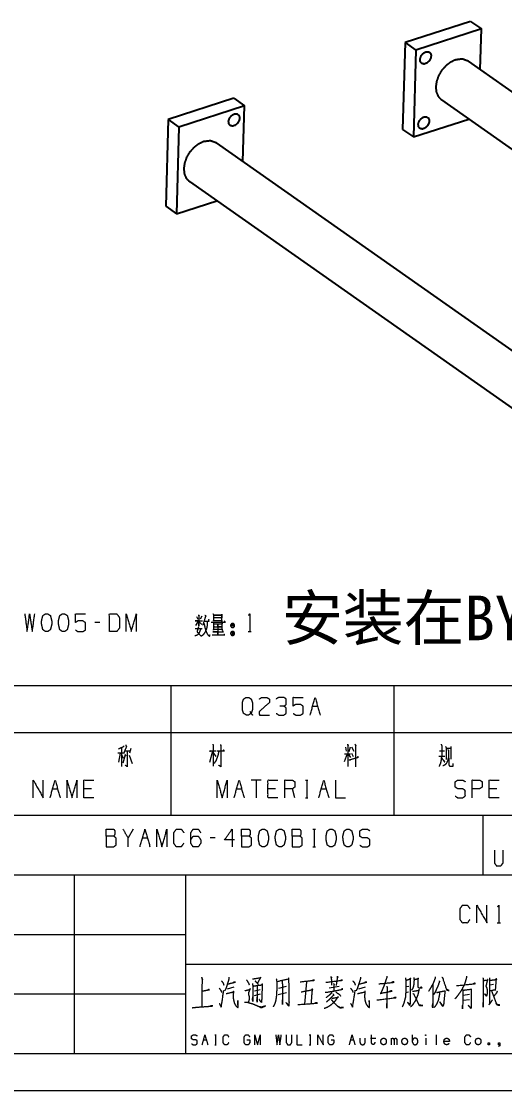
# Model space of a CAD drawing. Header units: millimetres. Extents: x 0 to 420, y 0 to 297.
# Drawn here: x 262.9 to 327.9, y 0 to 143.7 of the extents above; entities that cross this region are included whole.
import ezdxf

# ---------------------------------------------------------------- set-up
doc = ezdxf.new("R2010")
doc.units = ezdxf.units.MM
doc.layers.add('101', color=7, linetype='Continuous', true_color=0xffffff)

msp = doc.modelspace()

# ---------------------------------------------------------------- linework, layer by layer
at = {"layer": '101', "color": 92, "linetype": 'Continuous', "lineweight": 25}
for p, q in [((323.34, 143.7), (314.52, 140.85)), ((323.34, 143.7), (324.79, 142.69)), ((324.79, 142.69), (315.97, 139.83)), ((324.63, 137.24), (324.79, 142.69)), ((314.52, 140.85), (314.19, 129.19)), ((314.52, 140.85), (315.97, 139.83)), ((315.97, 139.83), (315.64, 128.17)), ((377.92, 99.87), (323.05, 138.35)), ((291.47, 133.38), (282.65, 130.52)), ((292.92, 132.36), (284.1, 129.5)), ((291.47, 133.38), (292.92, 132.36)), ((292.7, 124.87), (292.92, 132.36)), ((319.41, 133.16), (373.2, 95.44)), ((282.65, 130.52), (282.32, 118.86)), ((282.65, 130.52), (284.1, 129.5)), ((284.1, 129.5), (283.77, 117.84)), ((315.64, 128.17), (323.09, 130.58)), ((314.19, 129.19), (315.64, 128.17)), ((342.7, 89.8), (289.14, 127.36)), ((285.51, 122.18), (342.48, 82.22)), ((283.77, 117.84), (289.19, 119.6)), ((282.32, 118.86), (283.77, 117.84))]:
    msp.add_line(p, q, dxfattribs=at)
at = {"layer": '101', "color": 72, "linetype": 'Continuous', "lineweight": 18}
for p, q in [((286.46, 63.7), (286.62, 63.35)), ((287.2, 63.75), (286.97, 63.35)), ((273.47, 62.9), (272.8, 62.9)), ((286.3, 62.12), (287.22, 62.12)), ((286.65, 63), (286.33, 62.5)), ((286.88, 62.97), (287.16, 62.65)), ((293.41, 61.7), (293.83, 61.7)), ((243, 54.46), (283, 54.46)), ((283, 54.46), (283, 48.11)), ((283, 54.46), (313, 54.46)), ((313, 54.46), (313, 48.11)), ((313, 54.46), (338, 54.46)), ((302.09, 51.68), (302.76, 51.68)), ((243, 48.11), (283, 48.11)), ((283, 48.11), (313, 48.11)), ((283, 48.11), (283, 37)), ((313, 48.11), (338, 48.11)), ((313, 48.11), (313, 37)), ((276.35, 46.08), (276.35, 43.55)), ((306.49, 46.18), (306.62, 45.6)), ((307.15, 46.18), (306.94, 45.53)), ((307.33, 46.2), (307.61, 45.62)), ((320.1, 46.03), (320.7, 46.03)), ((320.7, 46.25), (320.7, 44.55)), ((275.88, 45.4), (276.64, 45.4)), ((276.21, 45.35), (275.95, 44.13)), ((276.39, 45.17), (276.6, 44.7)), ((276.87, 45.12), (276.55, 44)), ((276.78, 45.68), (277.56, 45.68)), ((276.8, 45.17), (276.94, 44.95)), ((277.38, 45.08), (277.79, 43.98)), ((277.63, 45.98), (277.45, 45.35)), ((288.6, 45.62), (288.21, 44.08)), ((288.74, 45.35), (289.04, 44.9)), ((306.72, 45.25), (306.32, 44.17)), ((306.37, 45.25), (307.18, 45.25)), ((306.87, 45.25), (307.18, 44.77)), ((307.31, 45.37), (307.52, 44.92)), ((319.06, 44.95), (319.87, 44.95)), ((319.15, 45.65), (319.82, 45.65)), ((295.14, 41.74), (293.8, 41.74)), ((294.47, 41.74), (294.47, 39.36)), ((301.12, 41.74), (301.46, 41.74)), ((301.3, 41.74), (301.3, 39.36)), ((267.1, 40.56), (267.77, 40.56)), ((272.33, 40.56), (271.32, 40.56)), ((291.86, 40.56), (292.53, 40.56)), ((297.08, 40.56), (296.08, 40.56)), ((299.7, 39.36), (299.36, 40.56)), ((303.24, 40.56), (303.91, 40.56)), ((326.85, 40.56), (325.84, 40.56)), ((301.12, 39.36), (301.46, 39.36)), ((243, 37), (283, 37)), ((283, 37), (313, 37)), ((313, 37), (338, 37)), ((277.93, 35.14), (277.26, 33.96)), ((302.12, 35.14), (302.46, 35.14)), ((302.3, 35.14), (302.3, 32.76)), ((279.2, 33.96), (279.87, 33.96)), ((288.97, 33.96), (288.3, 33.96)), ((302.12, 32.76), (302.46, 32.76)), ((326.93, 22.53), (327.35, 22.53)), ((301.25, 14.63), (300.98, 11.62)), ((323.85, 14.45), (323.66, 14.35)), ((290.64, 13.69), (291.54, 13.94)), ((294.25, 13.42), (295.03, 13.59)), ((294.25, 12.8), (295.08, 13)), ((297.47, 12.9), (298.59, 13.18)), ((298.54, 14.01), (297.49, 13.73)), ((304.3, 13.8), (305.66, 14.04)), ((308.32, 13.69), (309.22, 13.94)), ((315.02, 14.01), (314.63, 13.94)), ((315, 13.25), (314.63, 13.14)), ((326.44, 14.25), (325.93, 14.18)), ((323.17, 12.9), (322.32, 12.8)), ((322.32, 12.14), (323.17, 12.25)), ((288.91, 7.48), (289.1, 7.48)), ((289.01, 7.48), (289.01, 6.17)), ((301.64, 7.48), (301.83, 7.48)), ((301.74, 7.48), (301.74, 6.17)), ((315.51, 6.52), (315.51, 7.48)), ((318.71, 7.5), (318.71, 6.17)), ((287.41, 6.84), (287.78, 6.84)), ((288.91, 6.17), (289.1, 6.17)), ((301.64, 6.17), (301.83, 6.17)), ((307.21, 6.84), (307.58, 6.84)), ((309.85, 7.04), (310.59, 7.04)), ((312.68, 6.17), (312.68, 7.04)), ((317.3, 7.04), (317.3, 6.17))]:
    msp.add_line(p, q, dxfattribs=at)
at = {"layer": '101', "color": 133, "linetype": 'Continuous', "lineweight": 18}
for p, q in [((235, 37), (415, 37)), ((325, 37), (325, 29)), ((235, 29), (415, 29)), ((270, 29), (270, 5)), ((285, 29), (285, 5)), ((235, 21), (285, 21)), ((285, 17), (394, 17)), ((235, 13), (285, 13)), ((25, 5), (415, 5)), ((235, 5), (415, 5)), ((0, 0), (420, 0))]:
    msp.add_line(p, q, dxfattribs=at)
at = {"layer": '101', "color": 92, "linetype": 'Continuous', "lineweight": 25}
for points, knots in [([(317.31, 139.61), (316.96, 139.41), (316.69, 139.07), (316.55, 138.67), (316.58, 138.3), (316.78, 138.05), (317.09, 137.97), (317.44, 138.09), (317.77, 138.37), (317.98, 138.75), (318.03, 139.15), (317.92, 139.47), (317.66, 139.63), (317.31, 139.61)], [0, 0, 0.08259, 0.171957, 0.258211, 0.333395, 0.397964, 0.463313, 0.539927, 0.627015, 0.71609, 0.797431, 0.866493, 0.929651, 1, 1]), ([(321.31, 138.53), (320.63, 138.21), (320, 137.72), (319.44, 137.1), (319.02, 136.38), (318.75, 135.61), (318.65, 134.86), (318.74, 134.17), (319, 133.59), (319.41, 133.16)], [0, 0, 0.111539, 0.231043, 0.355143, 0.479612, 0.600153, 0.713198, 0.816744, 0.911215, 1, 1]), ([(323.05, 138.35), (322.25, 138.64), (321.31, 138.53)], [0, 0, 0.472602, 1, 1]), ([(291.54, 131.26), (291.19, 131.06), (290.92, 130.72), (290.78, 130.32), (290.81, 129.95), (291.01, 129.7), (291.32, 129.62), (291.68, 129.74), (292, 130.02), (292.21, 130.4), (292.26, 130.8), (292.15, 131.11), (291.89, 131.28), (291.54, 131.26)], [0, 0, 0.082585, 0.171952, 0.258207, 0.333393, 0.397959, 0.463309, 0.539922, 0.627012, 0.716087, 0.797428, 0.86649, 0.929647, 1, 1]), ([(317.06, 130.87), (316.71, 130.66), (316.44, 130.32), (316.3, 129.92), (316.33, 129.56), (316.53, 129.31), (316.84, 129.23), (317.19, 129.35), (317.51, 129.63), (317.73, 130.01), (317.78, 130.4), (317.66, 130.72), (317.4, 130.89), (317.06, 130.87)], [0, 0, 0.082586, 0.171953, 0.258208, 0.333392, 0.397958, 0.463308, 0.539922, 0.627011, 0.716087, 0.797427, 0.866489, 0.929647, 1, 1]), ([(287.41, 127.54), (286.73, 127.22), (286.09, 126.73), (285.54, 126.11), (285.11, 125.39), (284.84, 124.63), (284.75, 123.87), (284.83, 123.18), (285.09, 122.6), (285.51, 122.18)], [0, 0, 0.111539, 0.231043, 0.355144, 0.479613, 0.600153, 0.713198, 0.816745, 0.911215, 1, 1]), ([(289.14, 127.36), (288.35, 127.65), (287.41, 127.54)], [0, 0, 0.472602, 1, 1])]:
    msp.add_open_spline(points, degree=1, knots=knots, dxfattribs=at)
at = {"layer": '101', "color": 72, "linetype": 'Continuous', "lineweight": 18}
for points, knots in [([(263.36, 64.07), (263.67, 61.7), (264.01, 64.07), (264.36, 61.7), (264.7, 64.07)], [0, 0, 0.249746, 0.499742, 0.750003, 1, 1]), ([(266.46, 61.7), (266.8, 61.95), (266.98, 62.65), (266.98, 63.12), (266.8, 63.85), (266.46, 64.07), (266.13, 64.07), (265.79, 63.85), (265.61, 63.12), (265.63, 62.65), (265.79, 61.95), (266.13, 61.7), (266.46, 61.7)], [0, 0, 0.067527, 0.183972, 0.260585, 0.380944, 0.446143, 0.500306, 0.565506, 0.685865, 0.76253, 0.87831, 0.945837, 1, 1]), ([(268.74, 61.7), (269.07, 61.95), (269.25, 62.65), (269.25, 63.12), (269.07, 63.85), (268.74, 64.07), (268.4, 64.07), (268.07, 63.85), (267.89, 63.12), (267.91, 62.65), (268.07, 61.95), (268.4, 61.7), (268.74, 61.7)], [0, 0, 0.067524, 0.18397, 0.260582, 0.380941, 0.446138, 0.500304, 0.565503, 0.685862, 0.762527, 0.878307, 0.945834, 1, 1]), ([(270.17, 61.92), (270.5, 61.7), (271.19, 61.7), (271.53, 61.92), (271.53, 62.87), (271.19, 63.12), (270.5, 63.12), (270.17, 62.9), (270.17, 64.07), (271.53, 64.07)], [0, 0, 0.062227, 0.168345, 0.230572, 0.376816, 0.441264, 0.547383, 0.609609, 0.79049, 1, 1]), ([(274.74, 61.7), (275.73, 61.7), (276.08, 62.17), (276.08, 63.6), (275.73, 64.07), (274.74, 64.07), (274.74, 61.7)], [0, 0, 0.142136, 0.227161, 0.43179, 0.516815, 0.658951, 1, 1]), ([(277.01, 61.7), (277.01, 64.07), (277.69, 61.7), (278.36, 64.07), (278.36, 61.7)], [0, 0, 0.245192, 0.5, 0.754808, 1, 1]), ([(286.7, 63.9), (286.86, 63.82), (286.79, 63.87), (286.79, 62.47), (286.79, 63.12), (286.3, 63.12), (287.29, 63.12)], [0, 0, 0.046317, 0.069125, 0.437819, 0.608999, 0.739331, 1, 1]), ([(287.59, 63.92), (287.75, 63.75), (287.69, 63.8), (287.29, 62.52)], [0, 0, 0.14354, 0.187781, 1, 1]), ([(287.55, 63.1), (288.15, 63.1), (288.12, 63.3), (288.05, 63.17)], [0, 0, 0.634142, 0.848464, 1, 1]), ([(288.68, 64.1), (288.77, 63.92), (288.77, 63.07), (288.77, 63.2), (289.86, 63.2), (289.86, 63.05), (289.86, 64.02), (289.86, 63.9), (288.77, 63.9), (289.86, 63.9), (289.86, 63.52), (288.77, 63.52)], [0, 0, 0.027306, 0.1457, 0.163111, 0.315748, 0.336641, 0.472445, 0.489856, 0.642493, 0.79513, 0.847363, 1, 1]), ([(293.48, 63.87), (293.62, 64.07), (293.62, 61.7)], [0, 0, 0.093491, 1, 1]), ([(287.04, 62.05), (286.9, 61.75), (286.81, 61.52), (286.65, 61.3), (286.49, 61.17), (286.23, 61.12)], [0, 0, 0.251057, 0.434045, 0.642625, 0.795773, 1, 1]), ([(286.74, 62.37), (286.53, 61.67), (287.06, 61.1)], [0, 0, 0.483235, 1, 1]), ([(287.91, 63), (287.91, 62.7), (287.87, 62.37), (287.78, 62.02), (287.64, 61.67), (287.48, 61.42), (287.3, 61.2), (287.06, 61.05)], [0, 0, 0.134096, 0.280226, 0.441582, 0.610315, 0.742763, 0.870658, 1, 1]), ([(287.48, 62.77), (287.53, 62.52), (287.59, 62.22), (287.69, 61.87), (287.83, 61.52), (287.99, 61.25), (288.22, 61.07), (288.28, 61.25)], [0, 0, 0.122115, 0.267687, 0.442436, 0.62281, 0.774617, 0.912627, 1, 1]), ([(288.45, 62.95), (290.34, 62.95), (290.25, 63.1), (290.16, 62.95)], [0, 0, 0.84452, 0.92226, 1, 1]), ([(288.73, 62.85), (288.77, 62.72), (288.77, 61.9), (288.77, 62.02), (289.9, 62.02), (289.9, 61.9), (289.9, 62.82), (289.9, 62.7), (288.77, 62.7), (288.77, 62.35), (289.9, 62.35), (289.33, 62.35), (289.33, 62.7), (289.33, 61.2), (289.33, 61.65), (288.66, 61.65), (290.08, 61.65), (289.99, 61.8), (289.92, 61.65)], [0, 0, 0.011506, 0.084582, 0.095654, 0.195852, 0.206924, 0.288857, 0.299929, 0.400127, 0.431129, 0.531327, 0.581425, 0.612427, 0.745292, 0.785151, 0.844644, 0.96989, 0.985311, 1, 1]), ([(291.4, 62.82), (291.24, 62.82), (291.1, 62.62), (291.1, 62.4), (291.24, 62.2), (291.4, 62.2), (291.54, 62.4), (291.54, 62.62), (291.4, 62.82)], [0, 0, 0.091012, 0.231141, 0.359867, 0.499993, 0.591006, 0.731139, 0.859864, 1, 1]), ([(291.4, 62.4), (291.4, 62.62), (291.24, 62.62)], [0, 0, 0.585813, 1, 1]), ([(291.24, 62.4), (291.4, 62.4), (291.24, 62.62), (291.24, 62.4)], [0, 0, 0.241164, 0.658904, 1, 1]), ([(288.56, 61.25), (290.27, 61.25), (290.18, 61.35), (290.11, 61.2)], [0, 0, 0.85138, 0.91765, 1, 1]), ([(291.54, 61.55), (291.4, 61.77), (291.24, 61.77), (291.1, 61.55), (291.1, 61.35), (291.24, 61.12), (291.4, 61.12), (291.54, 61.35), (291.54, 61.55)], [0, 0, 0.149201, 0.238515, 0.38771, 0.499998, 0.649195, 0.738509, 0.887713, 1, 1]), ([(291.4, 61.55), (291.24, 61.55), (291.4, 61.35), (291.4, 61.55)], [0, 0, 0.258824, 0.674604, 1, 1]), ([(291.24, 61.55), (291.24, 61.35), (291.4, 61.35)], [0, 0, 0.556976, 1, 1]), ([(293.65, 50.95), (293.81, 50.7), (293.48, 50.48), (293.14, 50.48), (292.8, 50.7), (292.63, 51.18), (292.63, 52.15), (292.8, 52.63), (293.14, 52.85), (293.48, 52.85), (293.81, 52.63), (293.99, 52.15), (293.99, 51.2), (293.81, 50.7), (293.99, 50.48)], [0, 0, 0.043279, 0.102317, 0.151367, 0.210407, 0.284429, 0.426831, 0.500853, 0.559894, 0.608944, 0.667982, 0.742004, 0.880755, 0.958211, 1, 1]), ([(294.92, 52.63), (295.24, 52.85), (295.93, 52.85), (296.27, 52.63), (296.27, 52.15), (294.9, 50.95), (294.92, 50.48), (296.27, 50.48)], [0, 0, 0.069691, 0.192979, 0.265274, 0.350227, 0.674741, 0.759752, 1, 1]), ([(298.21, 51.68), (298.54, 51.9), (298.54, 52.63), (298.21, 52.85), (297.52, 52.85), (297.18, 52.63)], [0, 0, 0.153872, 0.429851, 0.583723, 0.846122, 1, 1]), ([(299.46, 50.7), (299.79, 50.48), (300.48, 50.48), (300.82, 50.7), (300.82, 51.65), (300.48, 51.9), (299.79, 51.9), (299.46, 51.68), (299.46, 52.85), (300.82, 52.85)], [0, 0, 0.062229, 0.168345, 0.230571, 0.376816, 0.441264, 0.547379, 0.609609, 0.79049, 1, 1]), ([(297.2, 50.7), (297.52, 50.48), (298.21, 50.48), (298.54, 50.7), (298.54, 51.43), (298.21, 51.68), (297.69, 51.68)], [0, 0, 0.124123, 0.34369, 0.472445, 0.703376, 0.836727, 1, 1]), ([(276.64, 46.35), (276.64, 46.2), (275.95, 45.9)], [0, 0, 0.166335, 1, 1]), ([(276.94, 46.47), (277.03, 46.22), (276.64, 45.28)], [0, 0, 0.205285, 1, 1]), ([(288.64, 46.55), (288.71, 46.45), (288.71, 43.6)], [0, 0, 0.041199, 1, 1]), ([(289.68, 46.53), (289.73, 46.38), (289.73, 43.53), (289.43, 43.73)], [0, 0, 0.047209, 0.892896, 1, 1]), ([(306.76, 46.58), (306.87, 46.38), (306.81, 46.45), (306.81, 43.55)], [0, 0, 0.070344, 0.098885, 1, 1]), ([(307.75, 46.58), (307.93, 46.38), (307.86, 46.45), (307.86, 43.53)], [0, 0, 0.081006, 0.11229, 1, 1]), ([(319.36, 46.55), (319.48, 46.35), (319.48, 45), (319.39, 44.7), (319.36, 44.38), (319.29, 44.03), (319.2, 43.83), (319.11, 43.55)], [0, 0, 0.076125, 0.513098, 0.614331, 0.720148, 0.835726, 0.906504, 1, 1]), ([(319.96, 46.25), (320.05, 46.1), (320.05, 44.5)], [0, 0, 0.098129, 1, 1]), ([(277.15, 45.68), (277.15, 43.53), (276.87, 43.73)], [0, 0, 0.861245, 1, 1]), ([(288.3, 45.53), (288.28, 45.68), (289.1, 45.68)], [0, 0, 0.156667, 1, 1]), ([(289.47, 45.62), (289.4, 45.37), (289.36, 45.15), (289.29, 44.9), (289.18, 44.65), (289.1, 44.38), (288.95, 44.17), (288.85, 43.98)], [0, 0, 0.146031, 0.274053, 0.420084, 0.572724, 0.735083, 0.872755, 1, 1]), ([(289.22, 45.65), (290.21, 45.65), (290.12, 45.78), (290.01, 45.65)], [0, 0, 0.757413, 0.874554, 1, 1]), ([(307.15, 44.5), (307.1, 44.38), (306.99, 44.45), (308.23, 44.8), (308.17, 44.92), (308.1, 44.77)], [0, 0, 0.073272, 0.143369, 0.837239, 0.91051, 1, 1]), ([(319.47, 44.7), (319.82, 44.17), (319.87, 44.23), (319.73, 44.33)], [0, 0, 0.720064, 0.802978, 1, 1]), ([(320.26, 45.83), (320.38, 45.73), (320.38, 44.85), (320.3, 44.6), (320.26, 44.38), (320.19, 44.2), (320.05, 43.95), (319.91, 43.78), (319.62, 43.63)], [0, 0, 0.062435, 0.405831, 0.509895, 0.599279, 0.673351, 0.786072, 0.874364, 1, 1]), ([(320.4, 44.7), (320.4, 43.78), (320.49, 43.65), (320.63, 43.6), (320.99, 43.6), (320.99, 43.98)], [0, 0, 0.472764, 0.551003, 0.627661, 0.808338, 1, 1]), ([(264.49, 39.36), (264.49, 41.74), (265.83, 39.36), (265.83, 41.74)], [0, 0, 0.317574, 0.682426, 1, 1]), ([(269.04, 39.36), (269.04, 41.74), (269.71, 39.36), (270.38, 41.74), (270.38, 39.36)], [0, 0, 0.245192, 0.5, 0.754808, 1, 1]), ([(272.66, 39.36), (271.32, 39.36), (271.32, 41.74), (272.66, 41.74)], [0, 0, 0.26539, 0.73461, 1, 1]), ([(289.25, 39.36), (289.25, 41.74), (289.92, 39.36), (290.59, 41.74), (290.59, 39.36)], [0, 0, 0.245192, 0.5, 0.754808, 1, 1]), ([(297.42, 39.36), (296.08, 39.36), (296.08, 41.74), (297.42, 41.74)], [0, 0, 0.26539, 0.73461, 1, 1]), ([(298.35, 39.36), (298.35, 41.74), (299.36, 41.74), (299.7, 41.51), (299.7, 40.79), (299.36, 40.56), (298.35, 40.56)], [0, 0, 0.400952, 0.571034, 0.639278, 0.761674, 0.829918, 1, 1]), ([(305.18, 41.74), (305.18, 39.36), (306.53, 39.36)], [0, 0, 0.638733, 1, 1]), ([(321.27, 39.59), (321.6, 39.36), (322.29, 39.36), (322.63, 39.61), (322.63, 40.31), (322.29, 40.56), (321.62, 40.56), (321.27, 40.79), (321.27, 41.51), (321.62, 41.74), (322.29, 41.74), (322.63, 41.51)], [0, 0, 0.068037, 0.184055, 0.25452, 0.372335, 0.4428, 0.555844, 0.626371, 0.748393, 0.81892, 0.931964, 1, 1]), ([(323.56, 39.36), (323.56, 41.74), (324.57, 41.74), (324.91, 41.51), (324.91, 40.79), (324.55, 40.56), (323.56, 40.56)], [0, 0, 0.401147, 0.571311, 0.639588, 0.762044, 0.832821, 1, 1]), ([(327.18, 39.36), (325.84, 39.36), (325.84, 41.74), (327.18, 41.74)], [0, 0, 0.26539, 0.73461, 1, 1]), ([(274.31, 34.19), (274.31, 35.14), (275.32, 35.14), (275.48, 34.91), (275.48, 34.44), (275.32, 34.19), (274.31, 34.19), (274.31, 32.76), (275.3, 32.76), (275.63, 32.99), (275.63, 33.96), (275.32, 34.19)], [0, 0, 0.115917, 0.238847, 0.27247, 0.330428, 0.366585, 0.489515, 0.66339, 0.784165, 0.833487, 0.952454, 1, 1]), ([(277.26, 32.76), (277.26, 33.96), (276.59, 35.14)], [0, 0, 0.469957, 1, 1]), ([(281.14, 32.76), (281.14, 35.14), (281.81, 32.76), (282.48, 35.14), (282.48, 32.76)], [0, 0, 0.245192, 0.5, 0.754808, 1, 1]), ([(284.74, 33.24), (284.4, 32.76), (283.75, 32.76), (283.41, 33.24), (283.41, 34.66), (283.75, 35.14), (284.42, 35.14), (284.76, 34.66)], [0, 0, 0.114568, 0.243366, 0.357936, 0.638584, 0.753154, 0.885433, 1, 1]), ([(285.69, 33.71), (286.01, 34.19), (286.7, 34.19), (287.03, 33.71), (287.03, 33.24), (286.7, 32.76), (286.01, 32.76), (285.69, 33.24), (285.69, 34.66), (286.01, 35.14), (286.7, 35.14), (287.03, 34.66)], [0, 0, 0.076964, 0.169762, 0.248073, 0.312018, 0.39033, 0.483127, 0.560092, 0.751927, 0.828891, 0.921688, 1, 1]), ([(291.59, 33.71), (290.24, 33.71), (291.25, 35.14), (291.25, 32.76)], [0, 0, 0.245869, 0.565294, 1, 1]), ([(292.52, 34.19), (292.52, 35.14), (293.53, 35.14), (293.69, 34.91), (293.69, 34.44), (293.53, 34.19), (292.52, 34.19), (292.52, 32.76), (293.51, 32.76), (293.85, 32.99), (293.85, 33.96), (293.53, 34.19)], [0, 0, 0.115917, 0.238845, 0.272468, 0.330427, 0.366583, 0.489512, 0.663388, 0.78416, 0.833484, 0.952452, 1, 1]), ([(295.63, 32.76), (295.96, 33.01), (296.14, 33.71), (296.14, 34.19), (295.96, 34.91), (295.63, 35.14), (295.29, 35.14), (294.96, 34.91), (294.78, 34.19), (294.8, 33.71), (294.96, 33.01), (295.29, 32.76), (295.63, 32.76)], [0, 0, 0.067524, 0.183971, 0.260583, 0.380943, 0.446139, 0.500306, 0.565503, 0.685862, 0.762528, 0.878309, 0.945833, 1, 1]), ([(297.9, 32.76), (298.24, 33.01), (298.42, 33.71), (298.42, 34.19), (298.24, 34.91), (297.9, 35.14), (297.57, 35.14), (297.23, 34.91), (297.06, 34.19), (297.07, 33.71), (297.23, 33.01), (297.57, 32.76), (297.9, 32.76)], [0, 0, 0.067527, 0.183972, 0.260584, 0.380943, 0.446142, 0.500305, 0.565504, 0.685864, 0.762529, 0.87831, 0.945837, 1, 1]), ([(299.35, 34.19), (299.35, 35.14), (300.36, 35.14), (300.52, 34.91), (300.52, 34.44), (300.36, 34.19), (299.35, 34.19), (299.35, 32.76), (300.34, 32.76), (300.68, 32.99), (300.68, 33.96), (300.36, 34.19)], [0, 0, 0.115916, 0.238846, 0.272469, 0.330427, 0.366583, 0.489513, 0.663388, 0.784161, 0.833486, 0.952452, 1, 1]), ([(304.73, 32.76), (305.07, 33.01), (305.25, 33.71), (305.25, 34.19), (305.07, 34.91), (304.73, 35.14), (304.4, 35.14), (304.06, 34.91), (303.89, 34.19), (303.9, 33.71), (304.06, 33.01), (304.4, 32.76), (304.73, 32.76)], [0, 0, 0.067524, 0.183971, 0.260583, 0.380943, 0.446139, 0.500306, 0.565503, 0.685862, 0.762528, 0.878309, 0.945833, 1, 1]), ([(307.01, 32.76), (307.35, 33.01), (307.52, 33.71), (307.52, 34.19), (307.35, 34.91), (307.01, 35.14), (306.67, 35.14), (306.34, 34.91), (306.16, 34.19), (306.18, 33.71), (306.34, 33.01), (306.67, 32.76), (307.01, 32.76)], [0, 0, 0.067524, 0.183971, 0.260583, 0.380943, 0.446139, 0.500306, 0.565503, 0.685862, 0.762528, 0.878309, 0.945833, 1, 1]), ([(308.44, 32.99), (308.77, 32.76), (309.46, 32.76), (309.8, 33.01), (309.8, 33.71), (309.46, 33.96), (308.79, 33.96), (308.44, 34.19), (308.44, 34.91), (308.79, 35.14), (309.46, 35.14), (309.8, 34.91)], [0, 0, 0.068037, 0.184056, 0.254519, 0.372335, 0.442798, 0.555843, 0.62637, 0.748394, 0.818922, 0.931966, 1, 1]), ([(326.54, 32.3), (326.54, 30.62), (326.82, 30.2), (327.41, 30.2), (327.73, 30.62), (327.73, 32.3)], [0, 0, 0.337151, 0.438599, 0.557782, 0.662849, 1, 1]), ([(323.24, 23.01), (322.91, 22.53), (322.25, 22.53), (321.92, 23.01), (321.92, 24.43), (322.25, 24.91), (322.92, 24.91), (323.26, 24.43)], [0, 0, 0.114567, 0.243366, 0.357935, 0.638584, 0.753154, 0.885433, 1, 1]), ([(324.19, 22.53), (324.19, 24.91), (325.54, 22.53), (325.54, 24.91)], [0, 0, 0.317574, 0.682426, 1, 1]), ([(327, 24.71), (327.14, 24.91), (327.14, 22.53)], [0, 0, 0.093491, 1, 1]), ([(287.13, 15.25), (287.27, 14.9), (287.23, 15.01), (287.2, 14.28), (287.2, 12.25), (287.18, 11.28)], [0, 0, 0.088891, 0.116032, 0.287978, 0.770794, 1, 1]), ([(289.81, 14.76), (290.03, 14.49), (290.08, 14.35), (290.13, 14.18)], [0, 0, 0.519919, 0.73571, 1, 1]), ([(290.83, 15.25), (290.83, 15.01), (290.59, 14.25), (290.42, 13.73), (290.25, 13.42)], [0, 0, 0.124612, 0.535976, 0.817159, 1, 1]), ([(290.66, 14.32), (291.71, 14.59), (291.54, 14.59), (291.37, 14.49)], [0, 0, 0.745411, 0.862774, 1, 1]), ([(293.2, 14.87), (293.47, 14.45), (293.54, 14.21)], [0, 0, 0.661595, 1, 1]), ([(293.98, 14.38), (294.05, 14.01), (294.05, 12), (294, 12.25), (294.05, 12.59)], [0, 0, 0.129595, 0.800553, 0.883167, 1, 1]), ([(294, 15.01), (295.13, 15.18), (295.1, 15.25), (294.66, 14.42), (294.37, 14.7), (294.69, 14.38), (294.74, 14.25)], [0, 0, 0.361753, 0.385074, 0.683733, 0.811934, 0.953357, 1, 1]), ([(297.2, 15.01), (297.27, 14.59), (297.25, 14.18), (297.25, 13.45), (297.22, 12.8), (297.17, 12.42), (297.1, 12.04), (296.98, 11.66), (296.88, 11.45), (296.78, 11.28)], [0, 0, 0.110336, 0.219176, 0.409317, 0.581468, 0.681885, 0.783317, 0.887931, 0.947989, 1, 1]), ([(297.27, 14.66), (298.91, 15.04), (298.86, 15.14), (298.86, 14.63), (298.88, 13.21), (298.88, 12.38), (298.91, 11.87), (298.88, 11.52), (298.88, 11.35), (298.52, 11.83), (298.86, 11.45)], [0, 0, 0.250211, 0.267275, 0.344454, 0.55544, 0.678925, 0.756189, 0.80777, 0.833496, 0.923863, 1, 1]), ([(298, 14.8), (298.05, 12.07), (298.05, 11.59), (298.03, 11.8), (298.05, 12.21)], [0, 0, 0.711345, 0.837386, 0.891777, 1, 1]), ([(300.42, 14.63), (302.34, 14.83), (302.25, 14.87), (302.08, 14.8)], [0, 0, 0.870762, 0.917258, 1, 1]), ([(303.88, 14.56), (306.08, 14.83), (305.95, 14.83), (305.81, 14.76)], [0, 0, 0.886329, 0.935184, 1, 1]), ([(304.54, 15.32), (304.64, 15.18), (304.59, 15.18), (304.64, 14.18)], [0, 0, 0.138589, 0.178592, 1, 1]), ([(304.9, 14.38), (305, 14.28), (304.95, 14.25), (304.93, 13.42)], [0, 0, 0.138047, 0.196037, 1, 1]), ([(305.37, 15.39), (305.51, 15.21), (305.42, 15.28), (305.25, 14.14)], [0, 0, 0.151118, 0.230947, 1, 1]), ([(307.49, 14.76), (307.71, 14.49), (307.76, 14.35), (307.81, 14.18)], [0, 0, 0.519919, 0.73571, 1, 1]), ([(308.51, 15.25), (308.51, 15.01), (308.27, 14.25), (308.1, 13.73), (307.93, 13.42)], [0, 0, 0.124612, 0.535976, 0.817159, 1, 1]), ([(308.34, 14.32), (309.39, 14.59), (309.22, 14.59), (309.05, 14.49)], [0, 0, 0.745418, 0.86277, 1, 1]), ([(310.98, 14.35), (313.05, 14.56), (312.95, 14.63), (312.68, 14.52)], [0, 0, 0.836554, 0.884532, 1, 1]), ([(312.05, 15.39), (312.05, 15.18), (311.73, 14.21), (311.51, 13.66), (311.24, 13.07), (311.2, 13.07), (312.76, 13.38), (312.66, 13.42), (312.44, 13.32)], [0, 0, 0.046524, 0.275032, 0.408545, 0.553501, 0.564465, 0.92219, 0.945453, 1, 1]), ([(314.59, 15.14), (314.61, 14.87), (314.63, 14.01), (314.61, 13.18), (314.56, 12.52), (314.41, 11.94), (314.27, 11.52), (314.15, 11.28)], [0, 0, 0.070329, 0.28934, 0.499598, 0.66644, 0.819873, 0.931329, 1, 1]), ([(314.66, 14.83), (315.29, 15.04), (315.2, 15.11), (315.2, 11.76), (315.17, 11.52), (315.15, 11.45), (314.85, 11.9), (315.15, 11.52)], [0, 0, 0.122094, 0.143965, 0.756447, 0.800872, 0.814266, 0.912285, 1, 1]), ([(315.71, 15.21), (315.73, 14.87), (315.71, 14.42), (315.66, 14.04), (315.56, 13.76), (315.44, 13.56), (315.37, 13.49)], [0, 0, 0.190955, 0.438946, 0.650198, 0.811822, 0.94447, 1, 1]), ([(315.76, 14.94), (316.34, 15.04), (316.27, 15.14), (316.22, 14.63), (316.22, 14.18), (316.24, 13.94), (316.37, 13.83), (316.81, 13.83), (316.71, 13.9), (316.54, 13.83)], [0, 0, 0.209703, 0.254415, 0.437769, 0.595975, 0.681595, 0.738019, 0.892888, 0.935041, 1, 1]), ([(318.59, 15.28), (318.56, 15.11), (318.39, 14.63), (318.22, 14.28), (318, 13.87), (317.83, 13.59), (317.68, 13.35)], [0, 0, 0.081145, 0.319756, 0.499049, 0.717311, 0.868474, 1, 1]), ([(319.12, 14.76), (319.15, 14.63), (318.93, 14.04), (318.83, 13.83), (318.68, 13.49), (318.54, 13.18), (318.34, 12.87)], [0, 0, 0.067376, 0.36846, 0.478481, 0.658656, 0.823687, 1, 1]), ([(319.49, 15.25), (319.56, 15.18), (320.12, 13.52), (320.46, 13.45), (320.15, 13.59), (320.05, 13.73)], [0, 0, 0.037082, 0.681737, 0.810185, 0.937687, 1, 1]), ([(322.78, 15.39), (322.78, 15.21), (322.63, 14.63), (322.49, 14.21), (322.34, 13.94), (322.07, 13.42), (321.68, 12.87), (321.41, 12.52), (321.24, 12.35)], [0, 0, 0.049752, 0.224095, 0.350741, 0.440842, 0.608969, 0.803946, 0.929998, 1, 1]), ([(321.46, 14.11), (324, 14.38), (323.85, 14.45)], [0, 0, 0.940373, 1, 1]), ([(325, 15.18), (325.05, 14.76), (325.05, 11.25), (325.02, 11.52), (325.05, 11.83)], [0, 0, 0.092137, 0.86992, 0.931161, 1, 1]), ([(325.07, 14.8), (325.68, 14.87), (325.61, 14.94), (325.41, 14.07), (325.41, 14.01), (325.46, 13.9), (325.53, 13.73), (325.58, 13.49), (325.58, 13.28), (325.56, 13.04), (325.53, 12.87), (325.46, 12.69), (325.24, 13), (325.46, 12.73)], [0, 0, 0.163216, 0.189965, 0.42515, 0.443501, 0.473931, 0.523766, 0.589292, 0.644345, 0.7089, 0.755234, 0.805069, 0.906205, 1, 1]), ([(325.88, 15.14), (325.9, 14.83), (325.9, 11.66), (325.8, 11.52), (326.29, 12.18)], [0, 0, 0.069653, 0.779472, 0.817267, 1, 1]), ([(325.93, 14.83), (326.88, 14.94), (326.78, 15.04), (326.66, 13.56), (326.73, 13.56), (325.95, 13.38)], [0, 0, 0.276542, 0.317649, 0.747834, 0.768982, 1, 1]), ([(287.23, 13.38), (288.2, 13.56), (288.13, 13.59), (287.96, 13.52)], [0, 0, 0.788943, 0.853361, 1, 1]), ([(289.52, 13.76), (289.74, 13.45), (289.79, 13.35), (289.83, 13.18)], [0, 0, 0.564231, 0.734008, 1, 1]), ([(289.52, 11.73), (289.79, 11.21), (290.13, 13.49)], [0, 0, 0.202025, 1, 1]), ([(290.44, 13.04), (291.49, 13.28), (291.44, 13.38), (291.42, 13.14), (291.4, 12.8), (291.4, 12.56), (291.42, 12.28), (291.52, 11.87), (291.59, 11.66), (291.69, 11.52), (291.79, 11.35), (291.91, 11.25), (292.05, 11.18), (292.03, 12.11), (292.01, 11.25)], [0, 0, 0.198341, 0.219427, 0.264158, 0.327895, 0.3724, 0.423461, 0.501845, 0.542306, 0.573453, 0.609975, 0.639452, 0.669269, 0.84099, 1, 1]), ([(292.96, 13.42), (293.74, 13.63), (293.66, 13.69), (293.59, 13.49), (293.47, 13.18), (293.44, 13.04), (293.47, 12.87), (293.54, 12.66), (293.57, 12.42), (293.49, 12.07), (293.44, 11.87)], [0, 0, 0.288064, 0.323943, 0.402265, 0.521269, 0.571261, 0.63341, 0.711732, 0.798322, 0.924133, 1, 1]), ([(294.05, 14.04), (294.93, 14.18), (295.35, 14.21), (295.3, 14.35), (295.27, 13.28), (295.25, 12.63), (295.22, 12.07), (295.2, 11.83), (294.91, 12.25)], [0, 0, 0.19844, 0.29133, 0.324006, 0.56283, 0.709269, 0.832622, 0.88681, 1, 1]), ([(294.61, 14.07), (294.61, 13.21), (294.64, 12.38), (294.64, 11.9), (294.59, 12.14), (294.64, 12.56)], [0, 0, 0.304008, 0.595981, 0.766226, 0.853067, 1, 1]), ([(300.56, 13.28), (302.1, 13.56), (302.03, 13.66), (301.86, 11.69)], [0, 0, 0.426351, 0.460965, 1, 1]), ([(303.78, 13.25), (303.86, 13.21), (303.9, 13.21), (305.15, 13.42), (306.15, 13.63), (306.08, 13.66), (305.91, 13.59)], [0, 0, 0.030219, 0.048442, 0.519512, 0.900991, 0.93121, 1, 1]), ([(304.61, 13.21), (304.64, 13.07), (304.59, 13.07), (304.3, 12.8), (303.9, 12.49)], [0, 0, 0.128573, 0.17333, 0.54243, 1, 1]), ([(304.86, 13), (304.9, 12.76), (304.86, 12.8), (304.51, 12.42), (304.22, 12.14), (303.93, 11.9)], [0, 0, 0.154138, 0.191518, 0.510905, 0.762591, 1, 1]), ([(305.22, 13.25), (305.71, 12.9), (305.83, 12.69)], [0, 0, 0.713213, 1, 1]), ([(307.2, 13.76), (307.42, 13.45), (307.47, 13.35), (307.51, 13.18)], [0, 0, 0.564239, 0.734012, 1, 1]), ([(307.2, 11.73), (307.47, 11.21), (307.81, 13.49)], [0, 0, 0.202027, 1, 1]), ([(308.12, 13.04), (309.17, 13.28), (309.12, 13.38), (309.1, 13.14), (309.08, 12.8), (309.08, 12.56), (309.1, 12.28), (309.2, 11.87), (309.27, 11.66), (309.37, 11.52), (309.47, 11.35), (309.59, 11.25), (309.73, 11.18), (309.71, 12.11), (309.68, 11.25)], [0, 0, 0.198341, 0.219426, 0.264158, 0.327895, 0.3724, 0.423461, 0.501845, 0.542305, 0.57345, 0.609972, 0.639449, 0.66927, 0.84099, 1, 1]), ([(312.07, 14.04), (312.1, 13.87), (312.07, 11.07), (312.05, 11.35), (312.07, 11.69)], [0, 0, 0.048504, 0.826565, 0.903707, 1, 1]), ([(315.54, 13.35), (316.46, 13.49), (316.39, 13.63), (316.32, 13.25), (316.22, 12.83), (316.12, 12.59), (316.02, 12.31), (315.88, 12.04), (315.68, 11.76), (315.54, 11.52), (315.39, 11.35), (315.27, 11.25)], [0, 0, 0.248088, 0.28944, 0.391759, 0.504363, 0.573317, 0.650816, 0.73352, 0.823008, 0.897766, 0.957654, 1, 1]), ([(315.59, 13.04), (315.66, 13.04), (316.44, 11.42), (316.93, 11.42), (316.44, 11.49), (316.15, 12.04)], [0, 0, 0.021039, 0.538448, 0.678706, 0.82036, 1, 1]), ([(318.27, 14.25), (318.24, 11.14), (318.22, 11.42), (318.27, 11.69)], [0, 0, 0.847819, 0.923473, 1, 1]), ([(319.15, 13.18), (319.17, 13.04), (319, 12.18), (318.8, 11.69), (318.63, 11.42), (318.46, 11.18)], [0, 0, 0.064861, 0.471802, 0.712904, 0.863112, 1, 1]), ([(318.76, 13.25), (318.83, 13.18), (318.88, 13.21), (319.9, 13.42), (319.76, 12.07), (319.71, 11.59), (319.63, 11.38), (319.59, 11.31), (319.19, 11.94), (319.61, 11.38)], [0, 0, 0.021075, 0.033595, 0.252602, 0.536206, 0.63793, 0.683936, 0.701643, 0.855333, 1, 1]), ([(322.24, 13.63), (322.29, 13.49), (322.27, 11.21), (322.27, 11), (322.24, 11.21), (322.27, 11.45)], [0, 0, 0.047497, 0.786427, 0.853598, 0.921235, 1, 1]), ([(322.29, 13.49), (323.41, 13.63), (323.41, 13.69), (323.46, 13.63), (323.41, 13.59), (323.41, 11.18), (323.39, 11.04), (323, 11.49), (323.39, 11.11)], [0, 0, 0.224398, 0.238094, 0.254868, 0.266729, 0.746112, 0.77393, 0.891944, 1, 1]), ([(326.14, 13.42), (326.85, 11.52), (327.29, 11.49), (326.85, 11.59), (326.75, 11.8)], [0, 0, 0.643821, 0.783835, 0.927246, 1, 1]), ([(326.9, 13.35), (326.83, 13.14), (326.41, 12.59)], [0, 0, 0.241282, 1, 1]), ([(292.93, 11.87), (293.13, 11.9), (293.35, 11.87), (293.66, 11.76), (293.98, 11.69), (294.44, 11.49), (294.86, 11.31), (295.18, 11.14), (295.74, 11.38), (295.18, 11.21), (294.91, 11.28)], [0, 0, 0.051192, 0.108601, 0.194771, 0.278606, 0.409731, 0.525759, 0.619013, 0.776803, 0.92843, 1, 1]), ([(300.08, 11.56), (302.74, 11.76), (302.61, 11.8), (302.39, 11.76)], [0, 0, 0.884285, 0.926313, 1, 1]), ([(304.69, 12.49), (304.76, 12.42), (305.54, 12.56), (305.49, 12.59), (305.2, 12.18), (305.03, 11.97), (304.83, 11.76), (304.61, 11.56), (304.37, 11.38), (304.1, 11.21), (303.88, 11.11), (303.64, 11.04)], [0, 0, 0.029336, 0.260529, 0.277957, 0.425844, 0.50411, 0.587085, 0.675092, 0.762231, 0.855274, 0.926064, 1, 1]), ([(304.59, 12.18), (304.66, 12.18), (304.81, 11.97), (305.34, 11.45), (305.76, 11.11), (306.22, 11.18), (305.78, 11.14), (305.59, 11.28)], [0, 0, 0.026517, 0.118384, 0.388536, 0.584008, 0.7538, 0.913392, 1, 1]), ([(310.71, 12.18), (313.29, 12.49), (313.17, 12.52), (312.95, 12.45)], [0, 0, 0.879479, 0.922284, 1, 1]), ([(285.88, 11.14), (286.47, 11.21), (287.88, 11.31), (288.64, 11.38), (288.57, 11.42), (288.3, 11.35)], [0, 0, 0.188617, 0.642502, 0.885462, 0.911348, 1, 1]), ([(285.8, 6.3), (285.99, 6.17), (286.37, 6.17), (286.55, 6.31), (286.55, 6.7), (286.37, 6.84), (286, 6.84), (285.8, 6.96), (285.8, 7.36), (286, 7.48), (286.37, 7.48), (286.55, 7.36)], [0, 0, 0.068034, 0.184057, 0.25452, 0.372334, 0.442797, 0.555846, 0.626371, 0.748393, 0.818918, 0.931966, 1, 1]), ([(290.79, 6.44), (290.6, 6.17), (290.24, 6.17), (290.05, 6.44), (290.05, 7.22), (290.24, 7.48), (290.61, 7.48), (290.8, 7.22)], [0, 0, 0.114569, 0.243366, 0.357935, 0.638584, 0.753153, 0.885431, 1, 1]), ([(293.25, 6.84), (293.62, 6.84), (293.62, 6.44), (293.44, 6.17), (293.06, 6.17), (292.87, 6.44), (292.87, 7.22), (293.07, 7.48), (293.43, 7.48), (293.61, 7.22)], [0, 0, 0.103295, 0.214796, 0.304261, 0.410274, 0.49974, 0.718896, 0.809958, 0.910535, 1, 1]), ([(294.3, 6.17), (294.3, 7.48), (294.67, 6.17), (295.04, 7.48), (295.04, 6.17)], [0, 0, 0.245192, 0.5, 0.754808, 1, 1]), ([(297.13, 7.48), (297.3, 6.17), (297.49, 7.48), (297.68, 6.17), (297.87, 7.48)], [0, 0, 0.249746, 0.499742, 0.750003, 1, 1]), ([(298.54, 7.48), (298.54, 6.44), (298.72, 6.17), (299.09, 6.17), (299.28, 6.44), (299.28, 7.48)], [0, 0, 0.337152, 0.438599, 0.557781, 0.662848, 1, 1]), ([(299.95, 7.48), (299.95, 6.17), (300.7, 6.17)], [0, 0, 0.638735, 1, 1]), ([(302.78, 6.17), (302.78, 7.48), (303.52, 6.17), (303.52, 7.48)], [0, 0, 0.317574, 0.682426, 1, 1]), ([(304.57, 6.84), (304.94, 6.84), (304.94, 6.44), (304.75, 6.17), (304.37, 6.17), (304.19, 6.44), (304.19, 7.22), (304.38, 7.48), (304.74, 7.48), (304.93, 7.22)], [0, 0, 0.103295, 0.214796, 0.304261, 0.410274, 0.49974, 0.718896, 0.809958, 0.910535, 1, 1]), ([(307.03, 6.17), (307.4, 7.48), (307.77, 6.17)], [0, 0, 0.500001, 1, 1]), ([(310.45, 6.49), (310.4, 6.3), (310.29, 6.19), (310.16, 6.19), (310.04, 6.3), (310, 6.49), (310, 7.5)], [0, 0, 0.107406, 0.190396, 0.26402, 0.350759, 0.456999, 1, 1]), ([(317.3, 7.4), (317.32, 7.46), (317.3, 7.5), (317.28, 7.46), (317.3, 7.4)], [0, 0, 0.280627, 0.5, 0.719373, 1, 1]), ([(323.32, 6.44), (323.13, 6.17), (322.77, 6.17), (322.58, 6.44), (322.58, 7.22), (322.77, 7.48), (323.14, 7.48), (323.33, 7.22)], [0, 0, 0.114567, 0.24337, 0.357937, 0.638582, 0.753149, 0.885433, 1, 1]), ([(308.44, 7.04), (308.44, 6.52), (308.5, 6.34), (308.61, 6.22), (308.74, 6.17), (308.87, 6.17), (309.01, 6.22), (309.11, 6.34), (309.17, 6.52), (309.17, 7.04)], [0, 0, 0.242016, 0.329107, 0.404862, 0.470732, 0.529268, 0.595138, 0.670893, 0.757984, 1, 1]), ([(311.33, 6.34), (311.44, 6.22), (311.57, 6.17), (311.7, 6.17), (311.84, 6.22), (311.94, 6.34), (312, 6.52), (312, 6.71), (311.94, 6.88), (311.84, 7), (311.7, 7.04), (311.57, 7.04), (311.44, 7), (311.33, 6.88), (311.27, 6.71), (311.27, 6.52), (311.33, 6.34)], [0, 0, 0.063224, 0.118198, 0.167051, 0.222025, 0.285248, 0.357933, 0.432348, 0.5, 0.563224, 0.618198, 0.667051, 0.722025, 0.785248, 0.8529, 0.927315, 1, 1]), ([(312.68, 6.78), (312.71, 6.93), (312.81, 7.03), (312.92, 7.03), (313.02, 6.93), (313.05, 6.78), (313.05, 6.17)], [0, 0, 0.118877, 0.224452, 0.306993, 0.412569, 0.533091, 1, 1]), ([(313.05, 6.78), (313.08, 6.93), (313.18, 7.03), (313.3, 7.03), (313.39, 6.93), (313.43, 6.78), (313.43, 6.17)], [0, 0, 0.118605, 0.223938, 0.31376, 0.413913, 0.53416, 1, 1]), ([(314.16, 6.34), (314.26, 6.22), (314.4, 6.17), (314.53, 6.17), (314.66, 6.22), (314.77, 6.34), (314.83, 6.52), (314.83, 6.71), (314.77, 6.88), (314.66, 7), (314.53, 7.04), (314.4, 7.04), (314.26, 7), (314.16, 6.88), (314.1, 6.71), (314.1, 6.52), (314.16, 6.34)], [0, 0, 0.063224, 0.118198, 0.167051, 0.222025, 0.285248, 0.357933, 0.432348, 0.5, 0.563224, 0.618198, 0.667051, 0.722025, 0.785248, 0.8529, 0.927315, 1, 1]), ([(315.51, 6.52), (315.57, 6.34), (315.68, 6.22), (315.81, 6.17), (315.94, 6.17), (316.08, 6.22), (316.19, 6.34), (316.24, 6.52), (316.24, 6.71), (316.19, 6.88), (316.08, 7), (315.94, 7.04), (315.81, 7.04), (315.68, 7), (315.57, 6.88), (315.51, 6.71)], [0, 0, 0.078529, 0.146835, 0.206229, 0.25901, 0.318404, 0.38671, 0.465239, 0.545636, 0.618727, 0.687034, 0.746428, 0.799208, 0.858602, 0.926909, 1, 1]), ([(320.43, 6.34), (320.32, 6.22), (320.18, 6.17), (320.06, 6.17), (319.92, 6.22), (319.81, 6.34), (319.76, 6.52), (319.76, 6.71), (319.81, 6.88), (319.92, 7), (320.06, 7.04), (320.18, 7.04), (320.32, 7), (320.43, 6.88), (320.49, 6.71), (320.49, 6.62), (319.76, 6.62)], [0, 0, 0.053947, 0.100856, 0.142541, 0.189449, 0.243396, 0.305417, 0.368913, 0.426639, 0.480586, 0.527495, 0.56918, 0.616088, 0.670035, 0.727761, 0.759509, 1, 1]), ([(324.06, 6.34), (324.16, 6.22), (324.3, 6.17), (324.43, 6.17), (324.56, 6.22), (324.67, 6.34), (324.73, 6.52), (324.73, 6.71), (324.67, 6.88), (324.56, 7), (324.43, 7.04), (324.3, 7.04), (324.16, 7), (324.06, 6.88), (324, 6.71), (324, 6.52), (324.06, 6.34)], [0, 0, 0.063224, 0.118198, 0.167051, 0.222025, 0.285248, 0.357933, 0.432348, 0.5, 0.563224, 0.618198, 0.667051, 0.722025, 0.785248, 0.8529, 0.927315, 1, 1]), ([(325.69, 6.17), (325.87, 6.17), (325.87, 6.44), (325.69, 6.44), (325.69, 6.17)], [0, 0, 0.207087, 0.5, 0.707087, 1, 1]), ([(327.29, 6.17), (327.1, 6.17), (327.1, 6.44), (327.29, 6.44), (327.29, 6.05), (327.1, 5.91)], [0, 0, 0.148246, 0.357931, 0.506176, 0.815186, 1, 1])]:
    msp.add_open_spline(points, degree=1, knots=knots, dxfattribs=at)
for points in [[(301.75, 50.48), (302.42, 52.85), (303.09, 50.48)], [(266.76, 39.36), (267.44, 41.74), (268.11, 39.36)], [(291.52, 39.36), (292.2, 41.74), (292.87, 39.36)], [(302.91, 39.36), (303.58, 41.74), (304.25, 39.36)], [(278.86, 32.76), (279.53, 35.14), (280.2, 32.76)], [(287.23, 6.17), (287.6, 7.48), (287.97, 6.17)]]:
    msp.add_open_spline(points, degree=1, dxfattribs=at)

# ---------------------------------------------------------------- texts
at = {"lineweight": 18, "insert": (297.96, 66.53), "char_height": 6, "width": 113.4798, "attachment_point": 1}
msp.add_mtext('{\\fSimSun|b0|i0|c134|p2;安装在}BYMAC6-3A01BI00S', dxfattribs=at)

doc.saveas('drawing.dxf')
